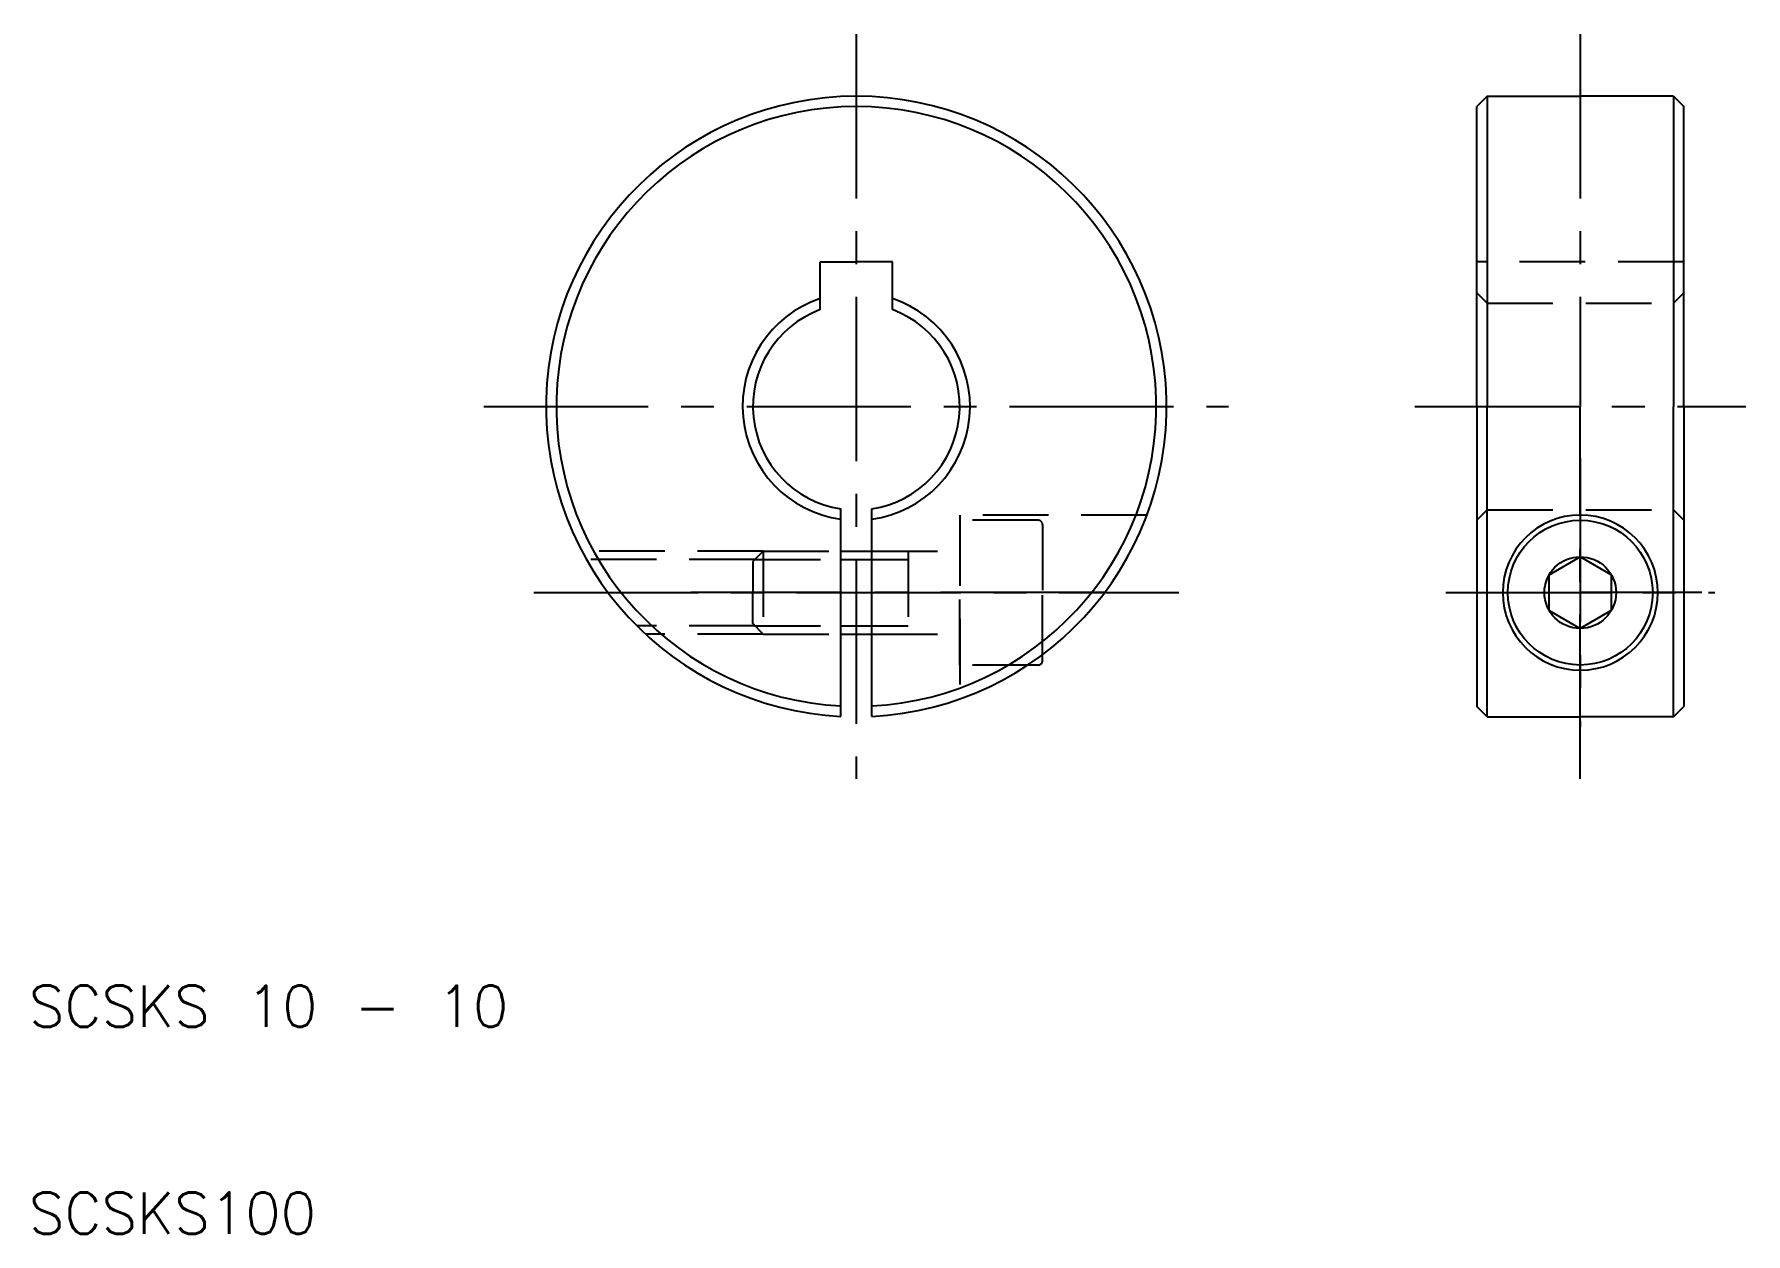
# Model space of a CAD drawing. Extents: x 10.3 to 93, y 10 to 68.
import ezdxf

# ---------------------------------------------------------------- set-up
doc = ezdxf.new("R2010")
doc.units = 0
doc.header["$LTSCALE"] = 0.25
doc.linetypes.add('CENTER', pattern=[50.8, 31.75, -6.35, 6.35, -6.35])
doc.linetypes.add('DASHED', pattern=[19.05, 12.7, -6.35])
doc.layers.get('0').update_dxf_attribs({"linetype": 'CONTINUOUS'})
doc.layers.add('CENTER', color=1, linetype='CENTER')
doc.styles.get("Standard").update_dxf_attribs({"font": 'txt.shx', "bigfont": 'extfont.shx'})

msp = doc.modelspace()

# ---------------------------------------------------------------- linework, layer by layer
for p, q in [((80.5, 65), (80, 64.5)), ((80.5, 65), (80.5, 50)), ((80.5, 65), (85, 65)), ((89.5, 65), (85, 65)), ((89.5, 65), (89.5, 50)), ((89.5, 65), (90, 64.5)), ((80, 50), (80, 64.5)), ((90, 50), (90, 64.5)), ((48.25, 54.684), (48.25, 57)), ((48.25, 57), (50, 57)), ((51.75, 57), (50, 57)), ((51.75, 54.684), (51.75, 57)), ((80, 50), (80, 35.5)), ((80.5, 35), (80.5, 50)), ((89.5, 35), (89.5, 50)), ((90, 50), (90, 35.5)), ((49.25, 35.019), (49.25, 45.057)), ((50.75, 35.019), (50.75, 45.057)), ((49.25, 43), (50.75, 43)), ((83.5, 41.866), (85, 42.732)), ((86.5, 41.866), (85, 42.732)), ((83.5, 40.134), (83.5, 41.866)), ((86.5, 41.866), (86.5, 40.134)), ((83.5, 40.134), (85, 39.268)), ((86.5, 40.134), (85, 39.268)), ((49.25, 39), (50.75, 39)), ((58.8, 37.5), (58.292, 37.5)), ((59, 37.7), (59, 38)), ((80.5, 35), (80, 35.5)), ((80.5, 35), (85, 35)), ((89.5, 35), (85, 35)), ((89.5, 35), (90, 35.5))]:
    msp.add_line(p, q)
at = {"color": 3, "linetype": 'DASHED'}
for p, q in [((90, 57), (80, 57)), ((80.5, 55), (80, 55.5)), ((89.5, 55), (90, 55.5)), ((80.5, 55), (89.5, 55)), ((64.051, 44.75), (55, 44.75)), ((55, 44.75), (55, 44.5)), ((80.5, 45), (80, 44.5)), ((80.5, 45), (89.5, 45)), ((89.5, 45), (90, 44.5)), ((55, 44.5), (55, 35.858)), ((58.8, 44.5), (55, 44.5)), ((59, 44.3), (59, 41)), ((45.5, 43), (36.734, 43)), ((45.1, 42.6), (36.952, 42.6)), ((45.5, 43), (45, 42.5)), ((45, 42.5), (45, 41)), ((45.1, 42.6), (49.25, 42.6)), ((45.5, 43), (49.25, 43)), ((45.5, 43), (45.5, 39)), ((50.75, 43), (55, 43)), ((50.75, 42.6), (52.5, 42.6)), ((52.5, 43), (52.5, 39)), ((45, 39.5), (45, 41)), ((55, 37.5), (55, 41)), ((59, 37.7), (59, 41)), ((45.1, 39.4), (39.387, 39.4)), ((45.5, 39), (39.802, 39)), ((45.5, 39), (45, 39.5)), ((45.1, 39.4), (49.25, 39.4)), ((45.5, 39), (49.25, 39)), ((50.75, 39.4), (52.5, 39.4)), ((50.75, 39), (55, 39)), ((58.8, 37.5), (55, 37.5))]:
    msp.add_line(p, q, dxfattribs=at)
at = {"color": 3}
for p, q in [((49.25, 42.6), (50.75, 42.6)), ((49.25, 39.4), (50.75, 39.4))]:
    msp.add_line(p, q, dxfattribs=at)
for radius in [3.5, 1.732]:
    msp.add_circle((85, 41), radius)
for centre, radius, start, end in [((50, 50), 15, 272.86598, 267.13402), ((50, 50), 14.5, 272.9649, 267.0351), ((50, 50), 5.5, 108.553, 262.16252), ((50, 50), 5, 110.48732, 261.37307), ((50, 50), 5.5, 277.83748, 71.447), ((50, 50), 5, 278.62693, 69.51268), ((85, 41), 3.75, 0, 180), ((85, 41), 3.75, 180, 0), ((58.8, 37.7), 0.2, 270, 0)]:
    msp.add_arc(centre, radius, start, end)
at = {"color": 3, "linetype": 'DASHED'}
for centre, start, end in [((58.8, 44.3), 0, 90), ((58.8, 37.7), 270, 0)]:
    msp.add_arc(centre, 0.2, start, end, dxfattribs=at)
at = {"layer": 'CENTER', "color": 1, "linetype": 'CENTER'}
for p, q in [((50, 68), (50, 32)), ((85, 68), (85, 50)), ((32, 50), (68, 50)), ((77, 50), (93, 50)), ((85, 32), (85, 50)), ((85, 47.5), (85, 34.5)), ((34.412, 41), (65.588, 41)), ((62, 41), (42, 41)), ((62, 41), (52, 41)), ((78.5, 41), (91.5, 41)), ((79.125, 41), (85, 41)), ((90.875, 41), (85, 41))]:
    msp.add_line(p, q, dxfattribs=at)

# ---------------------------------------------------------------- texts
for s, p in [('SCSKS 10 - 10', (10, 20)), ('SCSKS100', (10, 10))]:
    msp.add_text(s, height=2).set_placement(p)

doc.saveas('drawing.dxf')
